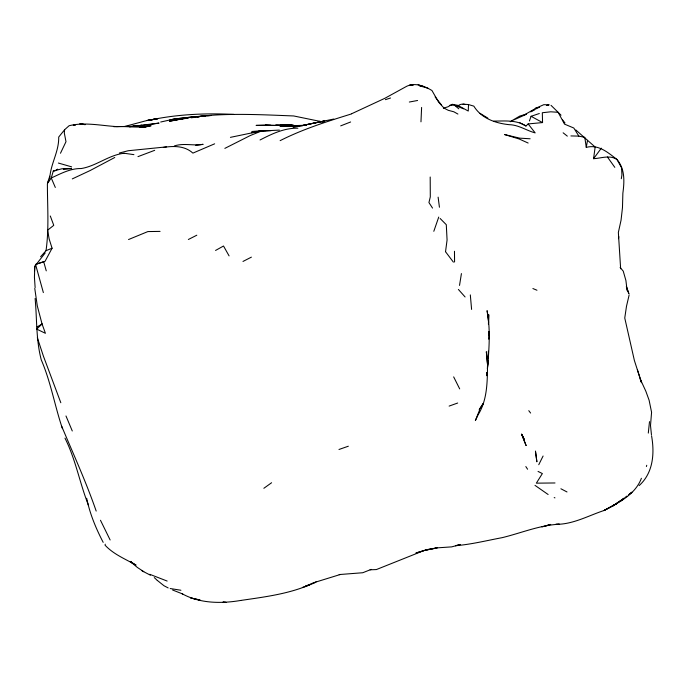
<?xml version="1.0" encoding="UTF-8"?>
<svg xmlns="http://www.w3.org/2000/svg" width="687" height="687" viewBox="0 0 687 687"><rect width="100%" height="100%" fill="white"/><g stroke="black" fill="none" stroke-linecap="round" stroke-linejoin="round"><path stroke-width="1.03" d="M488.363 351.229L488.105 357.824M488.423 324.17L488.732 314.715L488.629 322.718L487.092 310.661C490.638 329.82 489.084 349.451 487.418 368.73L488.028 362.719M45.222 252.928L34.805 266.221L34.427 277.23L35.14 287.655M420.968 121.831L421.612 107.438M463.004 104.158L468.508 104.561L468.259 111.045L457.697 105.317L452.278 104.287L448.01 106.777L443.398 108.237M487.444 361.285L487.598 358.142L487.427 373.239C487.04 387.554 485.967 402.058 478.221 414.579L475.378 420.564L479.535 410.122M34.539 270.824L34.805 266.221M487.925 360.623L487.418 367.451M488.766 339.189L489.256 331.967M486.782 374.673L486.963 372.612M648.296 433.093L649.507 421.638M139.435 127.481L151.123 125.721C139.916 128.417 128.452 126.107 117.073 126.623C101.144 125.695 84.862 121.9 69.121 125.712L64.63 129.706L64.286 132.849L65.986 141.711L60.482 153.244M445.545 251.622L447.074 239.995L446.292 224.701L440.144 218.492M49.438 178.319L49.713 176.207M621.297 178.74L621.933 174.953L621.572 167.791L616.96 159.461C609.962 154.721 601.219 158.268 593.577 158.697L595.148 147.044L575.835 129.972M49.49 178.766L49.782 176.757M618.506 238.69L618.824 236.654M459.526 285.414L461.424 273.589M40.585 256.758L46.012 250.695C49.189 228.565 47.386 206.091 47.394 183.807M50.082 175.013C51.8 161.857 58.979 150.805 58.721 137.039L64.63 129.706M35.114 298.476C37.055 319.043 35.939 339.816 41.297 359.979C50.855 382.041 54.745 405.931 62.457 428.671M616.96 159.461C607.926 152.557 598.626 144.107 586.269 147.37L587.522 140.346M105.266 544.19L105.034 545.143C113.527 554.366 125.42 559.029 136.043 565.135L130.341 561.571L137.323 567.419L143.789 571.687M629.086 295.195L626.492 306.265L624.758 318.004L634.384 360.495L641.529 382.711L637.356 369.7M646.381 466.542L646.742 465.288M71.611 168.684L62.07 168.744L53.277 171.08L51.259 177.985L47.455 183.506M438.735 217.066L433.806 231.304M49.928 175.743L47.549 182.845L49.224 180.234M529.419 120.989L531.077 116.292L539.329 113.518M641.409 478.264C635.26 494.692 618.583 502.669 604.105 510.475C588.244 515.714 572.889 524.516 555.766 524.336L559.364 524.215C539.578 525.177 521.21 533.043 502.171 537.655C486.671 540.566 471.334 544.413 455.601 545.71M538.754 464.704L543.091 456.022M50.297 216.001L53.766 225.327L47.592 230.214L49.172 239.042L52.075 248.213L45.059 261.3L35.818 264.332L44.131 261.601M593.577 158.697L601.323 148.169M639.168 485.563C653.294 472.871 654.685 453.326 651.559 435.79M493.901 121.092C504.679 121.067 516.538 119.744 525.967 125.996L528.148 123.935L542.558 122.578L542.318 112.737L550.776 111.801L558.127 112.299L561.021 115.193M629.627 493.996L631.911 492.201L628.571 494.795M622.723 499.32L620.224 501.252L624.294 498.169L612.289 506.25L624.294 498.169M625.23 497.379L626.896 496.083M263.851 488.294L271.597 482.738M316.2 581.76L314.474 582.98L302.366 587.488M458.384 105.583L458.401 105.566A33.783 14.899 61.7 0 1 464.747 104.355M57.725 169.122L55.346 170.651L53.277 171.08M37.055 326.96L42.062 324.006L37.304 305.93L34.762 288.446M523.709 115.313L531.738 110.624L536.41 108.658M215.555 250.446L223.515 246.015L229.08 255.89M114.772 157.486L90.126 170.548L72.29 178.895M260.047 139.985C271.82 133.896 284.306 127.902 297.883 128.203M242.983 261.446L251.399 257.136M188.358 239.497L196.808 235.203M534.452 109.937L530.656 111.835L535.482 108.383L543.829 104.673L548.973 104.853L546.895 105.394M224.838 148.383L250.3 135.528L260.072 131.586M280.133 140.646C302.769 129.165 327.055 121.505 351.194 114.016M304.916 586.698L313.22 582.851L340.305 574.495L339.18 574.564L362.77 572.735L371.238 569.377M510.252 121.736L512.098 120.886M351.512 113.802L384.9 98.275L405.158 87.129C413.746 81.805 424.051 85.798 431.951 90.512L438.632 102.174L444.068 108.151L448.31 110.324L453.849 111.792L457.911 114.059M214.653 143.815L192.892 153.115C184.769 145.635 173.51 145.842 163.326 147.43M46.012 250.695L52.075 248.213M137.958 156.645L154.687 150.324M340.683 125.876L350.628 121.977M526.345 114.317L511.506 120.929L519.776 116.06L526.345 114.128M449.126 406.094L457.679 403.02M128.538 239.531L147.868 231.579L160.062 231.39M338.974 449.487L348.335 446.215M385.416 99.658L390.534 98.001M545.177 526.01L550.716 524.421L541.983 526.938M305.827 585.856L309.949 584.689C288.162 594.1 264.04 597.029 240.793 600.447M539.209 107.344L535.482 108.383L539.639 107.301M119.358 153.012L128.177 150.745L166.409 146.889M547.007 105.351L548.973 104.853M124.536 126.502L146.786 120.551L157.658 118.765M455.593 545.676L460.496 544.482L451.72 546.869L437.404 547.848L424.54 550.39L437.181 547.848L428.336 549.351L415.953 552.992L423.467 550.751L376.373 569.566L370.087 569.806M230.42 137.357L260.596 131.071L279.386 130.092M123.918 153.27C108.529 155.125 96.232 166.142 81.118 168.555C70.512 168.289 60.679 173.708 51.259 177.985L55.321 187.465M174.369 145.936C183.807 142.793 193.545 146.082 203.12 144.322L195.675 145.3M169.595 120.036L174.335 118.98L195.932 116.592L174.335 118.98L160.689 122.02M143.214 127.439L148.28 126.339L139.418 127.464M293.151 127.404L333.727 119.057M409.34 102.028L417.576 100.491M147.018 124.974L159.066 123.085L132.831 126.356L147.43 124.897M157.718 118.791L146.786 120.551L155.812 118.92L148.907 120.302C176.696 114.265 205.465 113.011 233.829 114.394M188.083 118.138L174.077 120.053L183.197 118.714L169.406 121.307C210.205 111.792 252.223 114.36 293.675 115.957L323.088 121.994M251.579 132.72L257.591 131.921M260.596 131.518L263.61 131.114M191.106 117.795L195.134 117.322M197.152 117.091L199.17 116.859M63.324 169.311L71.491 168.384M240.699 600.455C221.274 603.736 199.823 603.59 182.149 593.757L182.725 593.997L172.592 589.996M183.584 118.052L188.496 117.546M199.101 116.824L192.935 117.443L194.996 117.34M205.688 115.905L199.805 116.404L211.398 115.459L207.654 115.742M258.879 130.942L263.43 130.573L251.794 131.5M137.795 125.979L129.405 126.709L141.762 125.283L132.995 126.322L113.836 126.7M265.611 130.848L260.596 131.071L263.782 130.942M265.903 130.856L271.21 130.65M265.534 125.025L256.105 125.403L278.518 125.481L265.534 125.025L270.687 125.24M306.265 125.232L289.356 125.781L302.744 125.678M555.01 482.97L536.349 483.159L542.361 473.566L538.058 471.437M449.925 105.223L454.373 105.163L463.605 108.829M530.124 138.774L519.758 138.156L504.498 134.523L519.149 138.98L528.148 143.042M302.855 125.558L279.91 126.107L297.6 126.004L289.974 125.798L294.105 126.082M570.914 135.932L578.84 136.112L584.8 137.357L586.269 147.37M412.947 85.154L409.847 84.999L412.896 85.317M289.244 125.36L280.734 124.905L290.309 124.982L298.639 126.09M293.495 125.584L295.625 125.695L290.309 124.982L275.736 125.171L290.309 124.982L298.381 126.099M73.311 125.163L75.39 125.309M297.11 126.107L287.355 125.171L295.367 126.013M223.146 602.156L226.1 602.422L223.077 602.13M419.997 86.073L423.046 86.399L420.032 85.969M180.904 590.253L170.187 588.527M124.175 153.253L133.913 154.644M85.3 124.648L79.838 123.772L84.896 124.613M323.208 122.011L319.618 121.367L320.211 121.496M420.35 86.038L427.949 88.211M58.378 163.042L71.62 166.855M468.508 104.561L473.841 106.141C481.329 118.404 495.525 123.248 509.119 124.673C518.608 124.862 526.354 130.504 535.182 132.9L528.148 123.935M149.714 574.289L167.147 581.056M532.889 288.549L536.959 290.232M554.203 497.568L554.95 497.877M418.151 84.578L419.482 85.24M142.011 570.828L150.427 575.208M560.893 488.775L567.007 491.961M519.853 122.793L525.967 125.996M168.16 587.926L163.97 585.736L157.306 580.412M531.077 116.292L542.558 122.578M487.856 118.13L479.947 113.312M130.341 561.571L132.136 562.79L130.719 561.416M548.123 494.503L535.001 485.366M563.134 132.806L567.316 136.138M454.373 105.163L458.839 108.838M154.283 577.587L157.194 580.326M551.008 105.326L558.127 112.299L564.508 124.124L573.808 128.022L578.84 136.112M458.384 289.433L465.09 296.964M620.112 267.432L623.246 271.15L625.909 280.519L627.137 290.661M614.813 167.353L607.437 156.997M562.498 119.864L565.006 122.947M435.146 96.927L441.397 104.871M528.784 410.68L530.604 413.033M445.519 251.717L453.411 262.142M525.83 466.559L527.59 469.23M432.535 208.075L428.937 202.553L430.302 196.894L430.191 177.014M616.952 159.504C625.084 168.847 624.449 181.643 622.869 193.15L622.474 207.637L621.048 220.201L618.36 232.455L620.644 268.754M110.135 539.973L100.465 520.248M459.689 388.894L453.66 376.88M103.179 542.352C95.922 528.406 89.817 513.73 86.691 498.273M522.644 436.176L524.301 439.414L521.631 434.184L526.087 445.494L521.631 434.184M640.198 378.975L645.832 391.204L649.112 400.238L651.577 412.303L650.503 425.554L651.448 434.742M72.281 430.981L65.978 415.97M60.817 402.737L43.393 356.098L37.313 337.678M64.973 438.126C75.759 459.56 79.735 483.287 88.563 505.503M96.189 511.068C86.201 482.197 73.5 454.408 61.701 426.309M629.103 294.053L626.346 286.634L628.665 293.34M43.616 261.481L46.261 270.858M43.358 292.593L35.818 265.38M470.32 294.912L471.6 309.433M438.117 197.143L439.431 207.242M488.818 331.469L489.101 335.642M454.476 251.262L454.571 262.022M486.997 372.706L486.697 375.703L487.006 372.723M483.244 403.535L479.294 409.546L483.244 403.535M42.062 324.006L36.694 329.107L45.419 333.298L42.062 324.006M616.557 503.769L604.105 510.475L616.557 503.769M315.805 122.69L303.456 125.335L324.779 120.912L315.805 122.69M199.917 600.017L190.84 597.982L199.917 600.017M536.865 461.698L535.474 451.213L536.865 461.698M487.332 361.997L486.344 351.727L487.53 364.479L487.332 361.997"/></g></svg>
